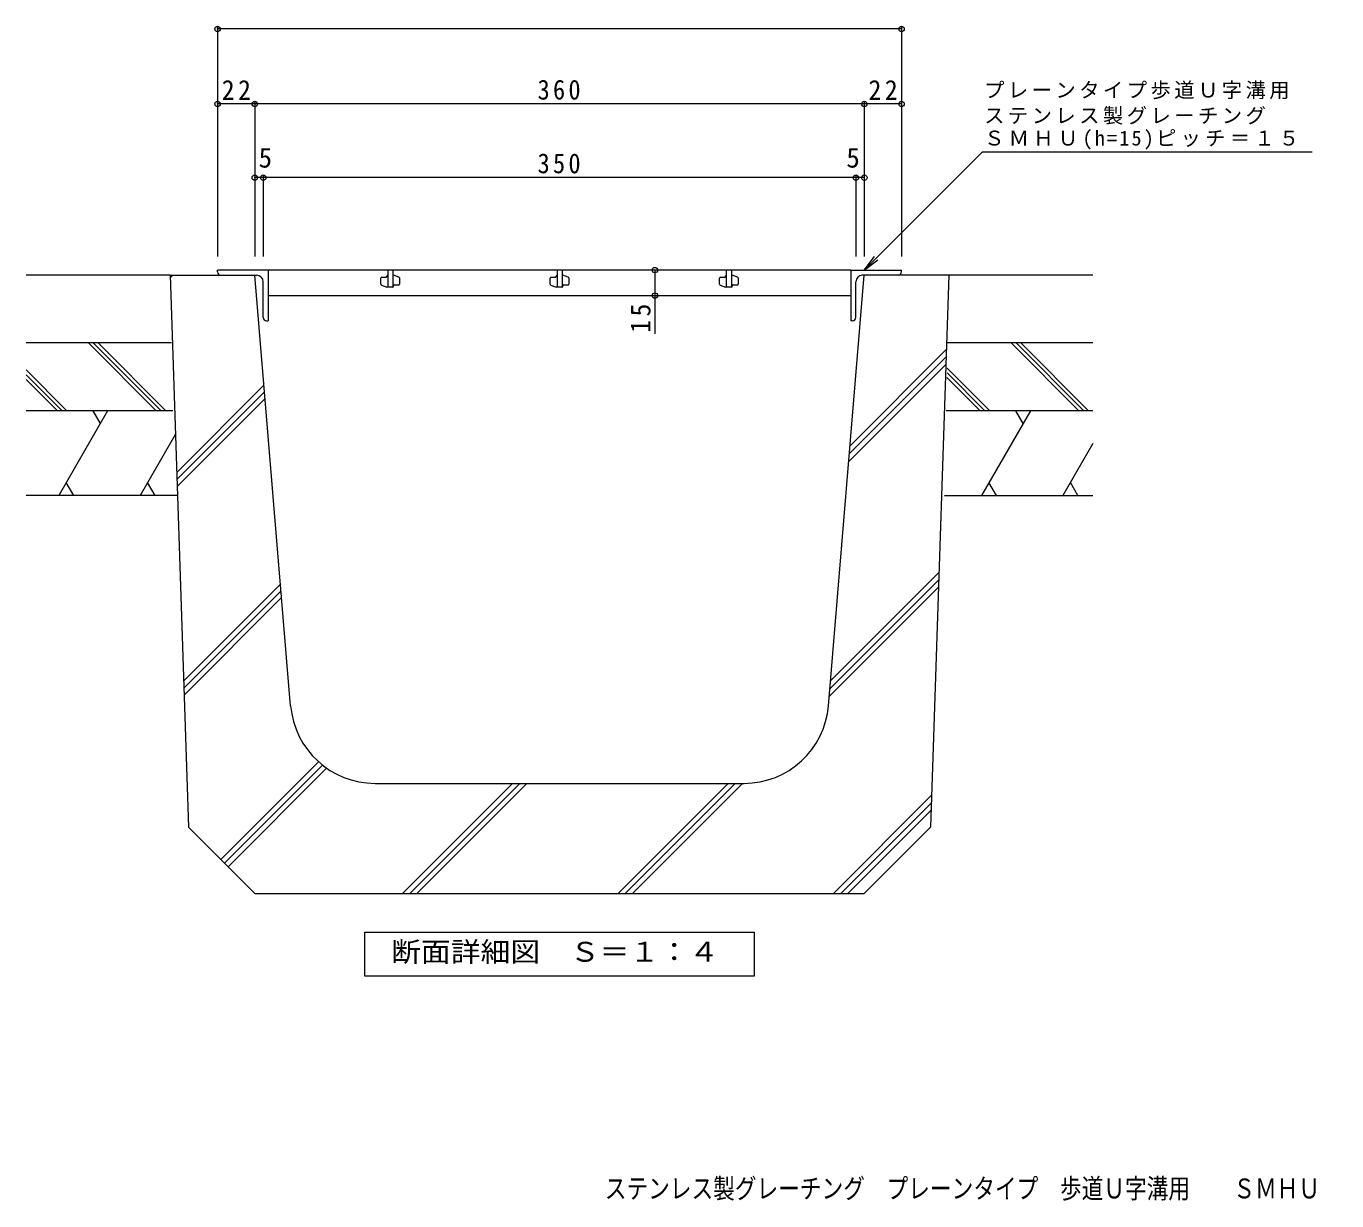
# Model space of a CAD drawing. Units: millimetres on the paper, enlarged 10 times, with parts at other scales. Extents: x -1780 to 1846, y -1362 to 1297.
# Drawn here: x -1780 to 155, y -1362 to 371 of the extents above; entities that cross this region are included whole.
import ezdxf
from ezdxf.enums import TextEntityAlignment as Align

# ---------------------------------------------------------------- set-up
doc = ezdxf.new("R2010")
doc.units = ezdxf.units.MM
doc.header["$LTSCALE"] = 10
doc.header["$PDMODE"] = 32
doc.header["$PDSIZE"] = 8
for name, color, linetype, lineweight in [('A-0', 6, 'Continuous', 9), ('A-2', 3, 'Continuous', 9), ('A-5', 7, 'Continuous', 9), ('A-6', 6, 'Continuous', 9)]:
    doc.layers.add(name, color=color, linetype=linetype, lineweight=lineweight)
doc.layers.add('F-5_F-5ﾚｲﾔ', color=2, linetype='Continuous')
doc.styles.add('ＭＳ ゴシック', font='')
doc.styles.get('ＭＳ ゴシック').set_extended_font_data('MS Gothic')

msp = doc.modelspace()

# ---------------------------------------------------------------- linework, layer by layer
at = {"layer": 'A-0', "color": 7}
for p, q in [((-1497.99, 370.39), (-1497.99, 31.45)), ((-487.99, 370.39), (-487.99, 31.45)), ((-487.99, 367.39), (-1497.99, 367.39)), ((-1442.99, 256.69), (-1497.99, 256.69)), ((-1442.99, 259.69), (-1442.99, 31.45)), ((-542.99, 256.69), (-1442.99, 256.69)), ((-542.99, 259.69), (-542.99, 31.45)), ((-487.99, 256.69), (-542.99, 256.69)), ((-1430.49, 147.94), (-1442.99, 147.94)), ((-1430.49, 150.94), (-1430.49, 31.45)), ((-555.48, 147.94), (-1430.49, 147.94)), ((-555.48, 150.94), (-555.48, 31.45)), ((-542.99, 147.94), (-555.48, 147.94)), ((-852.28, 11.45), (-852.28, -26.05)), ((-852.28, -26.05), (-852.28, -82.82))]:
    msp.add_line(p, q, dxfattribs=at)
at = {"layer": 'A-0'}
for p, q in [((-1567.99, 3.95), (-1540.83, -810.7)), ((-1567.99, 3.95), (-1442.99, 3.95)), ((-1567.85, 0), (-1563.9, 3.95)), ((-1390.04, -631.43), (-1442.99, 3.95)), ((-595.93, -631.43), (-542.99, 3.95)), ((-417.99, 3.95), (-542.99, 3.95)), ((-417.99, 3.95), (-445.14, -810.7)), ((-563.95, -247.68), (-421.63, -105.35)), ((-565.88, -270.82), (-422.36, -127.3)), ((-564.92, -259.25), (-421.99, -116.32)), ((-1558.27, -287.4), (-1429.44, -158.57)), ((-1557.93, -297.67), (-1428.63, -168.36)), ((-1557.59, -307.93), (-1427.81, -178.15)), ((-592.88, -594.8), (-432.6, -434.52)), ((-1548.01, -595.34), (-1404.96, -452.29)), ((-1547.67, -605.6), (-1404.15, -462.08)), ((-594.81, -617.94), (-433.33, -456.47)), ((-593.85, -606.37), (-432.97, -445.5)), ((-1547.32, -615.87), (-1403.33, -471.87)), ((-1493, -858.53), (-1348.74, -714.27)), ((-1487.7, -863.83), (-1342.98, -719.11)), ((-1482.4, -869.14), (-1336.89, -723.63)), ((-1265.47, -746.05), (-720.5, -746.05)), ((-1224.83, -908.55), (-1062.33, -746.05)), ((-1214.22, -908.55), (-1051.72, -746.05)), ((-1203.61, -908.55), (-1041.11, -746.05)), ((-906.63, -908.55), (-744.13, -746.05)), ((-896.02, -908.55), (-733.52, -746.05)), ((-885.41, -908.55), (-722.91, -746.05)), ((-588.43, -908.55), (-443.57, -763.69)), ((-577.82, -908.55), (-443.94, -774.67)), ((-567.22, -908.55), (-444.31, -785.64)), ((-1442.99, -908.55), (-1540.83, -810.7)), ((-542.99, -908.55), (-445.14, -810.7)), ((-1442.99, -908.55), (-542.99, -908.55))]:
    msp.add_line(p, q, dxfattribs=at)
for centre, start, end in [((-1265.47, -621.05), 184.76364, 270), ((-720.5, -621.05), 270, 355.23637)]:
    msp.add_arc(centre, 125, start, end, dxfattribs=at)
at = {"layer": 'A-0', "color": 7}
for p in [(-1497.99, 367.39), (-487.99, 367.39), (-1497.99, 256.69), (-1442.99, 256.69), (-542.99, 256.69), (-487.99, 256.69), (-1442.99, 147.94), (-1430.49, 147.94), (-555.48, 147.94), (-542.99, 147.94), (-852.28, 11.45), (-852.28, -26.05)]:
    msp.add_point(p, dxfattribs=at)
at = {"layer": 'A-2'}
for p, q in [((-1497.99, 8.95), (-1497.99, 11.45)), ((-1422.99, 11.45), (-1497.99, 11.45)), ((-1492.99, 3.95), (-1440.49, 3.95)), ((-562.98, 11.45), (-1422.99, 11.45)), ((-1422.99, 11.45), (-1422.99, -63.55)), ((-1255.49, 0.83), (-1249.24, 0.83)), ((-1247.99, 2.08), (-1247.99, 2.7)), ((-1246.74, 11.45), (-1246.74, -13.55)), ((-1239.24, 11.45), (-1239.24, -13.55)), ((-1237.99, 3.95), (-1239.24, 3.95)), ((-1230.06, 1.12), (-1237.99, 3.95)), ((-1005.49, 0.83), (-999.24, 0.83)), ((-997.99, 2.08), (-997.99, 2.7)), ((-996.74, 11.45), (-996.74, -13.55)), ((-989.24, 11.45), (-989.24, -13.55)), ((-987.99, 3.95), (-989.24, 3.95)), ((-980.06, 1.12), (-987.99, 3.95)), ((-755.49, 0.83), (-749.24, 0.83)), ((-747.99, 2.08), (-747.99, 2.7)), ((-746.74, 11.45), (-746.74, -13.55)), ((-739.24, 11.45), (-739.24, -13.55)), ((-737.99, 3.95), (-739.24, 3.95)), ((-730.06, 1.12), (-737.99, 3.95)), ((-562.98, 11.45), (-487.99, 11.45)), ((-562.98, 11.45), (-562.98, -63.55)), ((-492.99, 3.95), (-545.48, 3.95)), ((-487.99, 8.95), (-487.99, 11.45)), ((-1430.49, -58.55), (-1430.49, -6.05)), ((-1256.74, -9.54), (-1256.74, -0.42)), ((-1255.91, -10.72), (-1247.99, -13.55)), ((-1239.24, -13.55), (-1247.99, -13.55)), ((-1237.99, -12.3), (-1237.99, -11.67)), ((-1236.74, -10.42), (-1230.49, -10.42)), ((-1229.24, -0.05), (-1229.24, -9.17)), ((-1006.74, -9.54), (-1006.74, -0.42)), ((-1005.91, -10.72), (-997.99, -13.55)), ((-989.24, -13.55), (-997.99, -13.55)), ((-987.99, -12.3), (-987.99, -11.67)), ((-986.74, -10.42), (-980.49, -10.42)), ((-979.24, -0.05), (-979.24, -9.17)), ((-756.74, -9.54), (-756.74, -0.42)), ((-755.91, -10.72), (-747.99, -13.55)), ((-739.24, -13.55), (-747.99, -13.55)), ((-737.99, -12.3), (-737.99, -11.67)), ((-736.74, -10.42), (-730.49, -10.42)), ((-729.24, -0.05), (-729.24, -9.17)), ((-555.48, -58.55), (-555.48, -6.05)), ((-1422.99, -26.05), (-562.98, -26.05)), ((-1425.49, -63.55), (-1422.99, -63.55)), ((-560.48, -63.55), (-562.98, -63.55))]:
    msp.add_line(p, q, dxfattribs=at)
for centre, radius, start, end in [((-1492.99, 8.95), 5, 180, 270), ((-1440.49, -6.05), 10, 0, 90), ((-1255.49, -0.42), 1.25, 90, 180), ((-1249.24, 2.08), 1.25, 270, 0), ((-1246.74, 2.7), 1.25, 90, 180), ((-1230.49, -0.05), 1.25, 0, 70.34616), ((-1005.49, -0.42), 1.25, 90, 180), ((-999.24, 2.08), 1.25, 270, 0), ((-996.74, 2.7), 1.25, 90, 180), ((-980.49, -0.05), 1.25, 0, 70.34616), ((-755.49, -0.42), 1.25, 90, 180), ((-749.24, 2.08), 1.25, 270, 0), ((-746.74, 2.7), 1.25, 90, 180), ((-730.49, -0.05), 1.25, 0, 70.34616), ((-545.48, -6.05), 10, 90, 180), ((-492.99, 8.95), 5, 270, 0), ((-1255.49, -9.54), 1.25, 180, 250.34616), ((-1239.24, -12.3), 1.25, 270, 0), ((-1236.74, -11.67), 1.25, 90, 180), ((-1230.49, -9.17), 1.25, 270, 0), ((-1005.49, -9.54), 1.25, 180, 250.34616), ((-989.24, -12.3), 1.25, 270, 0), ((-986.74, -11.67), 1.25, 90, 180), ((-980.49, -9.17), 1.25, 270, 0), ((-755.49, -9.54), 1.25, 180, 250.34616), ((-739.24, -12.3), 1.25, 270, 0), ((-736.74, -11.67), 1.25, 90, 180), ((-730.49, -9.17), 1.25, 270, 0), ((-1425.49, -58.55), 5, 180, 270), ((-560.48, -58.55), 5, 270, 0)]:
    msp.add_arc(centre, radius, start, end, dxfattribs=at)
at = {"layer": 'A-5'}
for q in [(-527.77, 31.29), (-523.15, 26.67)]:
    msp.add_line((-542.98, 11.45), q, dxfattribs=at)
msp.add_lwpolyline([(-542.98, 11.45), (-368.52, 185.92), (118.37, 185.92)], dxfattribs=at)
msp.add_lwpolyline([(-1280.49, -1030.56), (-1280.49, -965.56), (-705.49, -965.56), (-705.49, -1030.56)], close=True, dxfattribs=at)
at = {"layer": 'A-6'}
for p, q in [((-1567.99, 3.95), (-1780.49, 3.95)), ((-205.49, 3.95), (-417.99, 3.95)), ((-1565.9, -96.05), (-1780.49, -96.05)), ((-1588.52, -196.05), (-1688.52, -96.05)), ((-1581.45, -196.05), (-1681.45, -96.05)), ((-1574.37, -196.05), (-1674.37, -96.05)), ((-205.49, -96.05), (-419.99, -96.05)), ((-226.02, -196.05), (-326.02, -96.05)), ((-218.95, -196.05), (-318.95, -96.05)), ((-211.88, -196.05), (-311.87, -96.05)), ((-357.82, -196.05), (-420.73, -133.14)), ((-1720.32, -196.05), (-1780.49, -135.89)), ((-1727.39, -196.05), (-1780.49, -142.96)), ((-1734.46, -196.05), (-1780.49, -150.03)), ((-371.97, -196.05), (-421, -147.01)), ((-364.89, -196.05), (-420.87, -140.08)), ((-1563.82, -196.05), (-1780.49, -196.05)), ((-1660.27, -196.05), (-1732.43, -321.05)), ((-1682.33, -196.05), (-1671.3, -215.16)), ((-205.49, -196.05), (-421.99, -196.05)), ((-297.77, -196.05), (-369.93, -321.05)), ((-319.83, -196.05), (-308.8, -215.16)), ((-1560.16, -230.83), (-1612.25, -321.05)), ((-205.49, -244.39), (-249.75, -321.05)), ((-1710.37, -321.05), (-1721.4, -301.94)), ((-1590.18, -321.05), (-1601.21, -301.94)), ((-347.87, -321.05), (-358.9, -301.94)), ((-227.68, -321.05), (-238.71, -301.94)), ((-1557.15, -321.05), (-1780.49, -321.05)), ((-424.49, -321.05), (-205.49, -321.05))]:
    msp.add_line(p, q, dxfattribs=at)

# ---------------------------------------------------------------- texts
at = {"layer": 'A-0', "color": 2, "style": 'ＭＳ ゴシック'}
for p in [(-1437.4, 153.94), (-569.57, 153.94)]:
    msp.add_text('5', height=29.33, dxfattribs=at).set_placement(p, align=Align.BOTTOM_LEFT)
at = {"layer": 'A-0', "color": 2, "char_height": 29.33, "attachment_point": 7, "style": 'ＭＳ ゴシック'}
for s, insert in [('\\T1.27;\\W0.95;22', (-1491.74, 262.69)), ('\\T1.27;\\W0.9;360', (-1025.49, 262.69)), ('\\T1.27;\\W0.95;22', (-536.74, 262.69)), ('\\T1.27;\\W0.9;350', (-1025.49, 153.94))]:
    msp.add_mtext(s, dxfattribs=dict(at, insert=insert))
at = {"layer": 'A-0', "color": 2, "insert": (-858.28, -81.1), "char_height": 29.33, "attachment_point": 7, "rotation": 90, "style": 'ＭＳ ゴシック'}
msp.add_mtext('\\T1.27;\\W0.95;15', dxfattribs=at)
at = {"layer": 'A-5', "color": 2, "style": 'ＭＳ ゴシック', "width": 1.1}
msp.add_text('断面詳細図\u3000Ｓ＝１：４', height=29.33, dxfattribs=at).set_placement((-1241.72, -1018.06), align=Align.BOTTOM_LEFT)
at = {"layer": 'A-5', "char_height": 21.99, "attachment_point": 7, "style": 'ＭＳ ゴシック'}
for s, insert in [('\\T1.17;プレーンタイプ歩道Ｕ字溝用', (-366.11, 263.54)), ('\\T1.17;ステンレス製グレーチング', (-366.11, 226.08)), ('\\T1.21;ＳＭＨＵ(h=15)ピッチ＝１５', (-366.11, 189.44))]:
    msp.add_mtext(s, dxfattribs=dict(at, insert=insert))
at = {"layer": 'F-5_F-5ﾚｲﾔ', "style": 'ＭＳ ゴシック', "width": 0.8}
msp.add_text('ステンレス製グレーチング\u3000プレーンタイプ\u3000歩道Ｕ字溝用\u3000\u3000ＳＭＨＵ\u3000３６１５\u3000Ｐ＝１５', height=29.33, dxfattribs=at).set_placement((-926.19, -1367.38), align=Align.BOTTOM_LEFT)

doc.saveas('drawing.dxf')
